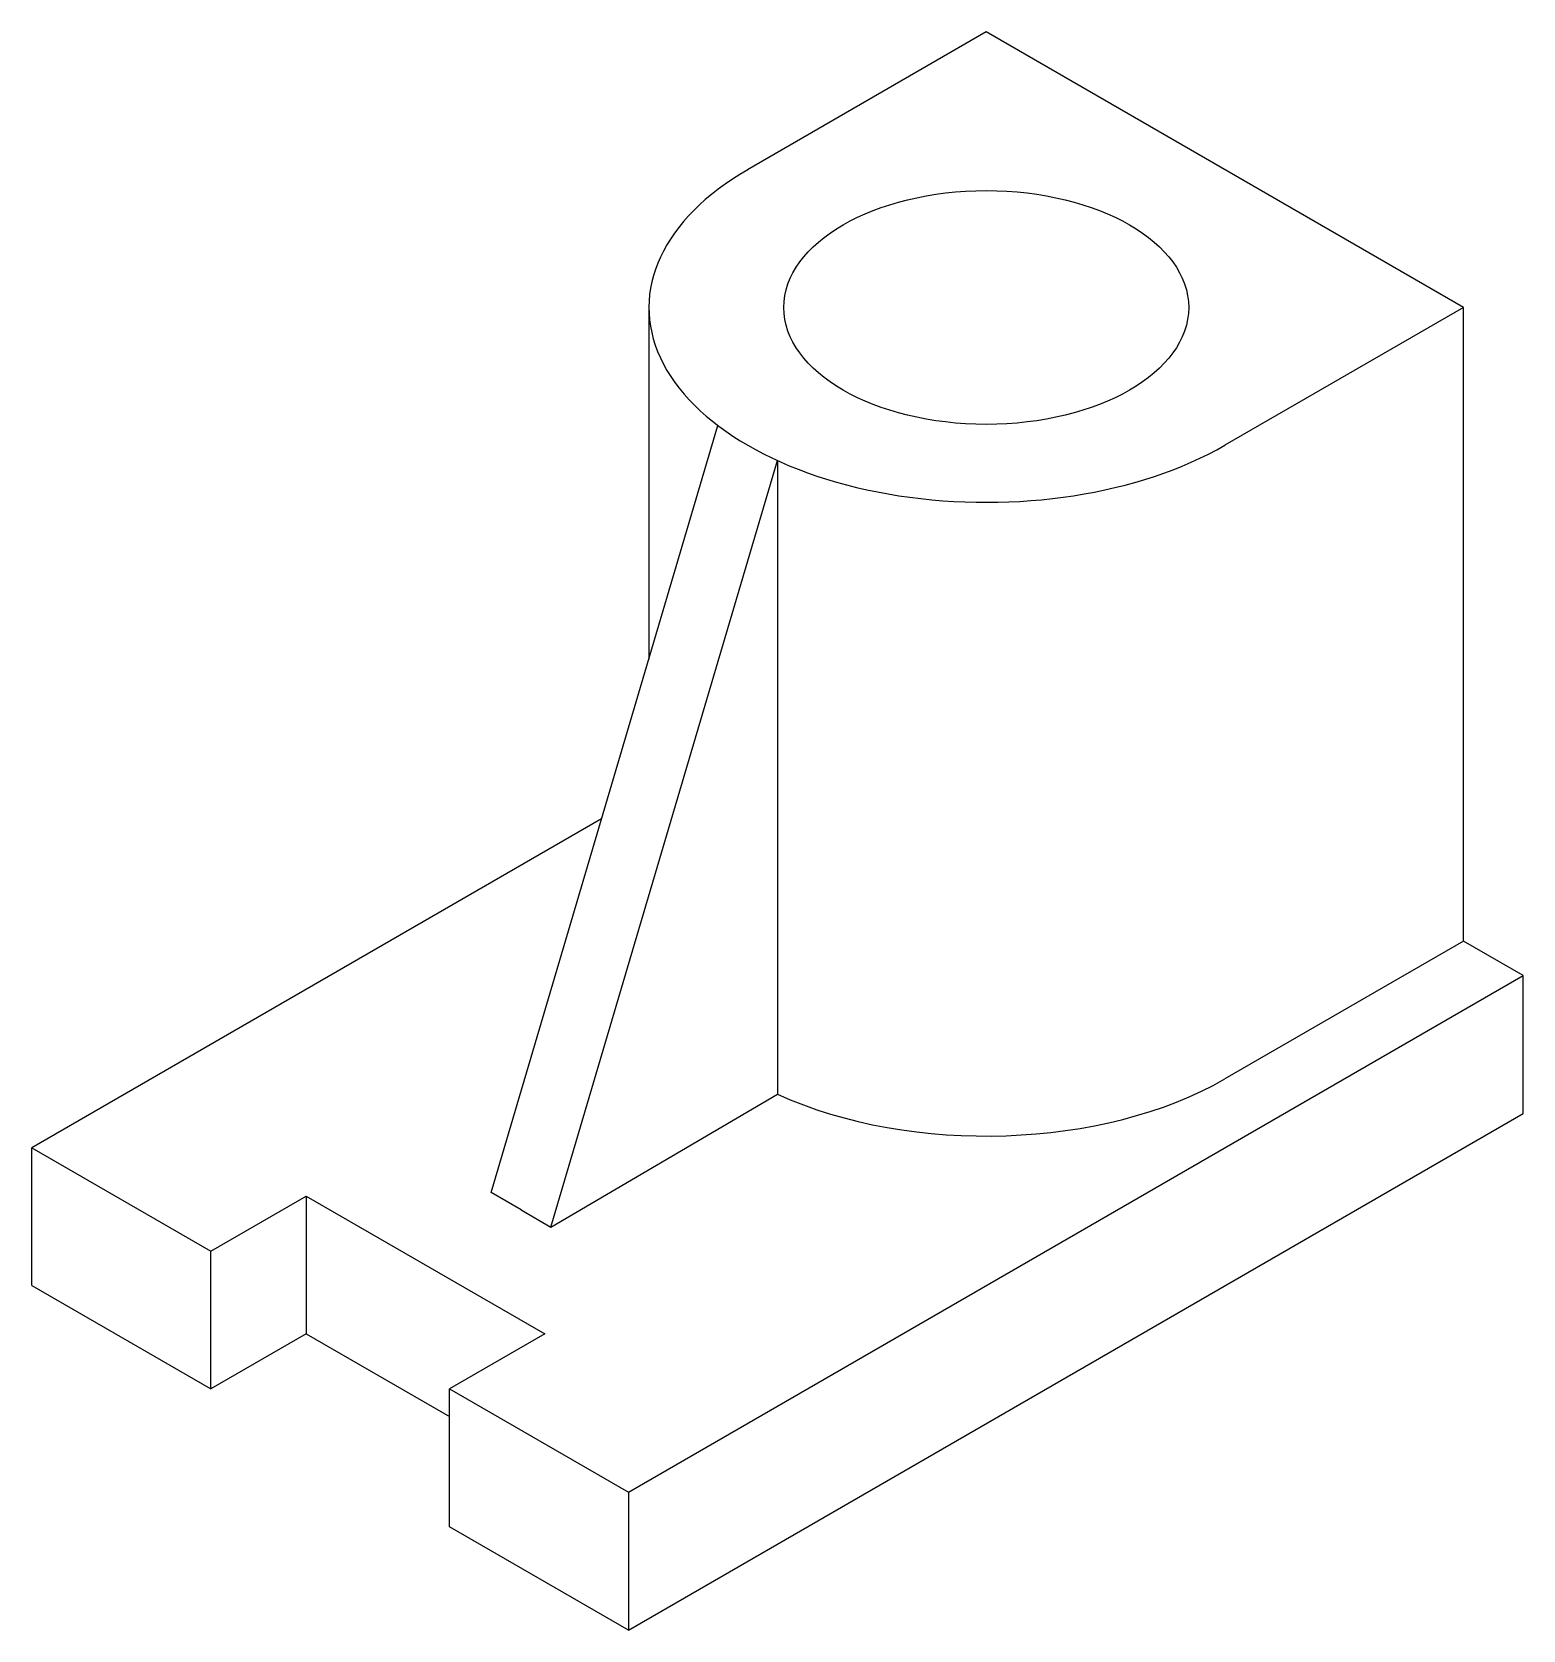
# Model space of a CAD drawing. Header units: millimetres. Extents: x 16191 to 16408, y 28278 to 28510.
import ezdxf

# ---------------------------------------------------------------- set-up
doc = ezdxf.new("R2010")
doc.units = ezdxf.units.MM

msp = doc.modelspace()

# ---------------------------------------------------------------- linework, layer by layer
for p, q in [((16329.78, 28510), (16295.13, 28490)), ((16399.06, 28470), (16329.78, 28510)), ((16280.79, 28470), (16280.79, 28418.96)), ((16399.06, 28470), (16364.42, 28450)), ((16399.06, 28378), (16399.06, 28470)), ((16257.89, 28341.5), (16290.8, 28452.86)), ((16266.56, 28336.5), (16299.46, 28447.78)), ((16299.46, 28447.78), (16299.46, 28355.78)), ((16273.93, 28395.76), (16191.21, 28348)), ((16399.06, 28378), (16364.42, 28358)), ((16407.72, 28373), (16399.06, 28378)), ((16277.81, 28298), (16407.72, 28373)), ((16407.72, 28353), (16407.72, 28373)), ((16266.56, 28336.5), (16299.46, 28355.78)), ((16277.81, 28278), (16407.72, 28353)), ((16191.21, 28328), (16191.21, 28348)), ((16191.21, 28348), (16217.19, 28333)), ((16262.23, 28339), (16257.89, 28341.5)), ((16217.19, 28333), (16231.05, 28341)), ((16231.05, 28341), (16265.69, 28321)), ((16231.05, 28341), (16231.05, 28321)), ((16262.23, 28339), (16266.56, 28336.5)), ((16217.19, 28313), (16217.19, 28333)), ((16191.21, 28328), (16217.19, 28313)), ((16231.05, 28321), (16217.19, 28313)), ((16231.05, 28321), (16251.83, 28309)), ((16265.69, 28321), (16251.83, 28313)), ((16251.83, 28313), (16277.81, 28298)), ((16251.83, 28293), (16251.83, 28313)), ((16277.81, 28298), (16277.81, 28278)), ((16277.81, 28278), (16251.83, 28293))]:
    msp.add_line(p, q)
for centre, start_param in [((16329.78, 28470), 5.497787), ((16329.78, 28378), 7.186871)]:
    msp.add_ellipse(centre, major_axis=(-48.99, 0), ratio=0.57735, start_param=start_param, end_param=8.63938)
msp.add_ellipse((16329.78, 28470), major_axis=(-29.39, 0), ratio=0.57735)

doc.saveas('drawing.dxf')
